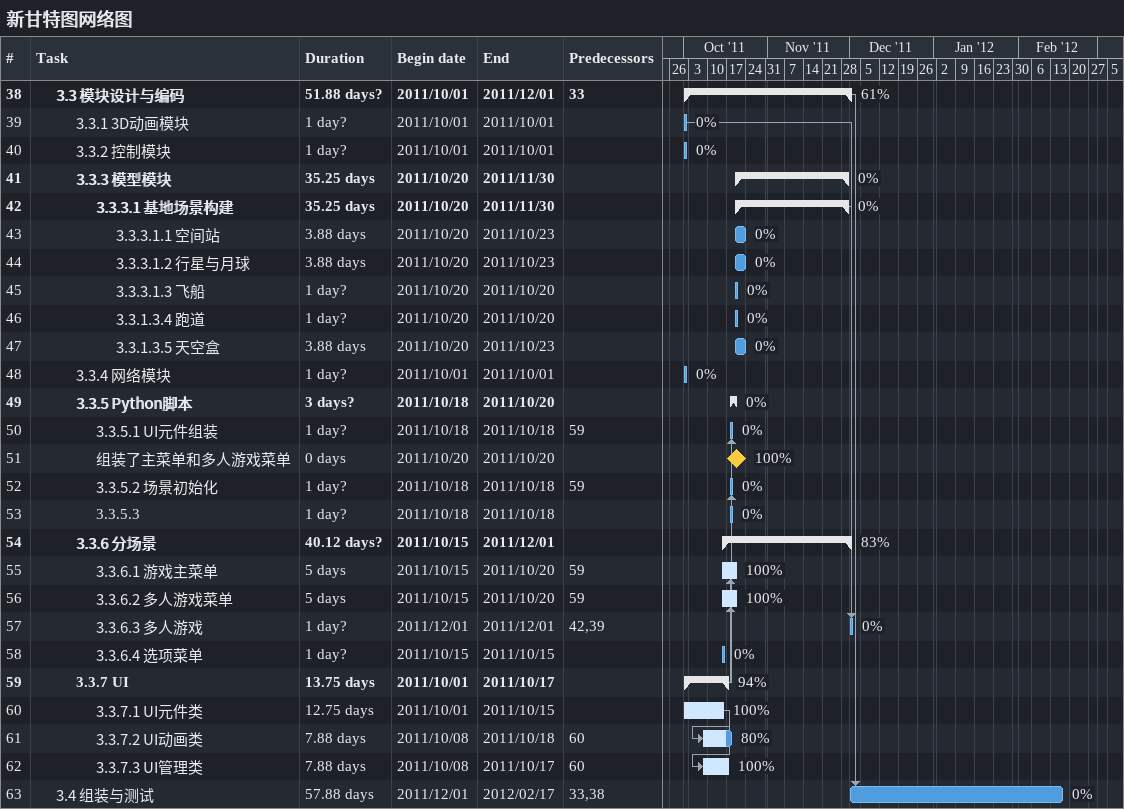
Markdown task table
新甘特图网络图

| ID | Level | Task | Duration | Start | Finish | Predecessors | % complete |
|---|---|---|---|---|---|---|---|
| 38 | 2 | **3.3 模块设计与编码** | 51.88d? | 2011-10-01 | 2011-12-01 | 33 | 61 |
| 39 | 3 | 3.3.1 3D动画模块 | 1d? | 2011-10-01 | 2011-10-01 |  | 0 |
| 40 | 3 | 3.3.2 控制模块 | 1d? | 2011-10-01 | 2011-10-01 |  | 0 |
| 41 | 3 | **3.3.3 模型模块** | 35.25d | 2011-10-20 | 2011-11-30 |  | 0 |
| 42 | 4 | **3.3.3.1 基地场景构建** | 35.25d | 2011-10-20 | 2011-11-30 |  | 0 |
| 43 | 5 | 3.3.3.1.1 空间站 | 3.88d | 2011-10-20 | 2011-10-23 |  | 0 |
| 44 | 5 | 3.3.3.1.2 行星与月球 | 3.88d | 2011-10-20 | 2011-10-23 |  | 0 |
| 45 | 5 | 3.3.3.1.3 飞船 | 1d? | 2011-10-20 | 2011-10-20 |  | 0 |
| 46 | 5 | 3.3.1.3.4 跑道 | 1d? | 2011-10-20 | 2011-10-20 |  | 0 |
| 47 | 5 | 3.3.1.3.5 天空盒 | 3.88d | 2011-10-20 | 2011-10-23 |  | 0 |
| 48 | 3 | 3.3.4 网络模块 | 1d? | 2011-10-01 | 2011-10-01 |  | 0 |
| 49 | 3 | **3.3.5 Python脚本** | 3d? | 2011-10-18 | 2011-10-20 |  | 0 |
| 50 | 4 | 3.3.5.1 UI元件组装 | 1d? | 2011-10-18 | 2011-10-18 | 59 | 0 |
| 51 | 4 | 组装了主菜单和多人游戏菜单 | 0d | 2011-10-20 | 2011-10-20 |  | 100 |
| 52 | 4 | 3.3.5.2 场景初始化 | 1d? | 2011-10-18 | 2011-10-18 | 59 | 0 |
| 53 | 4 | 3.3.5.3 | 1d? | 2011-10-18 | 2011-10-18 |  | 0 |
| 54 | 3 | **3.3.6 分场景** | 40.12d? | 2011-10-15 | 2011-12-01 |  | 83 |
| 55 | 4 | 3.3.6.1 游戏主菜单 | 5d | 2011-10-15 | 2011-10-20 | 59 | 100 |
| 56 | 4 | 3.3.6.2 多人游戏菜单 | 5d | 2011-10-15 | 2011-10-20 | 59 | 100 |
| 57 | 4 | 3.3.6.3 多人游戏 | 1d? | 2011-12-01 | 2011-12-01 | 42, 39 | 0 |
| 58 | 4 | 3.3.6.4 选项菜单 | 1d? | 2011-10-15 | 2011-10-15 |  | 0 |
| 59 | 3 | **3.3.7 UI** | 13.75d | 2011-10-01 | 2011-10-17 |  | 94 |
| 60 | 4 | 3.3.7.1 UI元件类 | 12.75d | 2011-10-01 | 2011-10-15 |  | 100 |
| 61 | 4 | 3.3.7.2 UI动画类 | 7.88d | 2011-10-08 | 2011-10-18 | 60 | 80 |
| 62 | 4 | 3.3.7.3 UI管理类 | 7.88d | 2011-10-08 | 2011-10-17 | 60 | 100 |
| 63 | 2 | 3.4 组装与测试 | 57.88d | 2011-12-01 | 2012-02-17 | 33, 38 | 0 |
